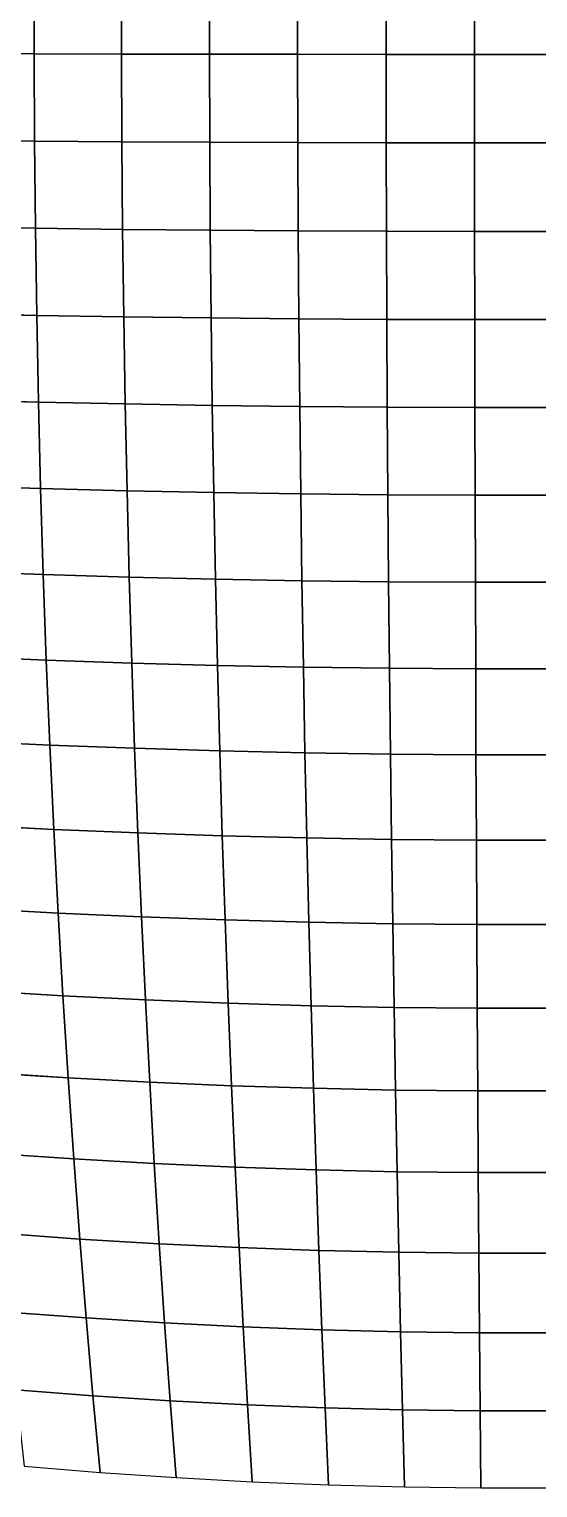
# Model space of a CAD drawing. Header units: millimetres. Extents: x -17.8 to 18.5, y -17.8 to 17.8.
# Drawn here: x -5.92 to 0.23, y -17.84 to -0.23 of the extents above; entities that cross this region are included whole.
import ezdxf

# ---------------------------------------------------------------- set-up
doc = ezdxf.new("R2010")
doc.units = ezdxf.units.MM
doc.layers.add('Test6 LowerTendons', color=90, linetype='Continuous')
doc.layers.add('Test6 TestBases', color=40, linetype='Continuous')
doc.layers.add('Test6 UpperTendons', color=203, linetype='Continuous', true_color=0xaa38c7)

msp = doc.modelspace()

# ---------------------------------------------------------------- linework, layer by layer
at = {"layer": 'Test6 LowerTendons'}
for p, q in [((-4.798963, -0.529892, 34.665353), (-4.798963, 0.529892, 34.665353)), ((-3.737182, 0.531886, 34.795806), (-3.737182, -0.531886, 34.795806)), ((-2.671911, -0.533383, 34.893752), (-2.671911, 0.533383, 34.893752)), ((-1.604145, 0.534382, 34.959101), (-1.604145, -0.534382, 34.959101)), ((-0.534881, 0.534881, 34.99179), (-0.534881, -0.534881, 34.99179)), ((-5.856262, 0.527402, 34.502516), (-5.856262, -0.527402, 34.502516)), ((-5.856262, -0.527402, 34.502516), (-5.850943, -1.581756, 34.471178)), ((-4.794563, -1.589208, 34.63357), (-4.798963, -0.529892, 34.665353)), ((-3.737182, -0.531886, 34.795806), (-3.73373, -1.595177, 34.763663)), ((-2.669428, -1.59966, 34.861337), (-2.671911, -0.533383, 34.893752)), ((-1.604145, -0.534382, 34.959101), (-1.602649, -1.602649, 34.926503)), ((-0.534881, -0.534881, 34.99179), (-0.534382, -1.604145, 34.959101)), ((-5.850943, -1.581756, 34.471178), (-5.840309, -2.634755, 34.408523)), ((-4.785766, -2.647123, 34.570027), (-4.794563, -1.589208, 34.63357)), ((-3.73373, -1.595177, 34.763663), (-3.726828, -2.657029, 34.699403)), ((-2.664466, -2.664466, 34.796535), (-2.669428, -1.59966, 34.861337)), ((-1.602649, -1.602649, 34.926503), (-1.59966, -2.669428, 34.861337)), ((-0.534382, -1.604145, 34.959101), (-0.533383, -2.671911, 34.893752)), ((-5.840309, -2.634755, 34.408523), (-5.824366, -3.685498, 34.314596)), ((-4.77258, -3.702701, 34.474775), (-4.785766, -2.647123, 34.570027)), ((-3.726828, -2.657029, 34.699403), (-3.716482, -3.716482, 34.603079)), ((-2.657029, -3.726828, 34.699403), (-2.664466, -2.664466, 34.796535)), ((-1.59966, -2.669428, 34.861337), (-1.595177, -3.73373, 34.763663)), ((-0.533383, -2.671911, 34.893752), (-0.531886, -3.737182, 34.795806)), ((-5.824366, -3.685498, 34.314596), (-5.803127, -4.733082, 34.189461)), ((-4.755013, -4.755013, 34.347886), (-4.77258, -3.702701, 34.474775)), ((-3.716482, -3.716482, 34.603079), (-3.702701, -4.77258, 34.474775)), ((-2.647123, -4.785766, 34.570027), (-2.657029, -3.726828, 34.699403)), ((-1.595177, -3.73373, 34.763663), (-1.589208, -4.794563, 34.63357)), ((-0.531886, -3.737182, 34.795806), (-0.529892, -4.798963, 34.665353)), ((-5.803127, -4.733082, 34.189461), (-5.776605, -5.776605, 34.033209)), ((-4.733082, -5.803127, 34.189461), (-4.755013, -4.755013, 34.347886)), ((-3.702701, -4.77258, 34.474775), (-3.685498, -5.824366, 34.314596)), ((-2.634755, -5.840309, 34.408523), (-2.647123, -4.785766, 34.570027)), ((-1.589208, -4.794563, 34.63357), (-1.581756, -5.850943, 34.471178)), ((-0.529892, -4.798963, 34.665353), (-0.527402, -5.856262, 34.502516)), ((-5.776605, -5.776605, 34.033209), (-5.744821, -6.815168, 33.845948)), ((-4.706802, -6.846111, 33.999623), (-4.733082, -5.803127, 34.189461)), ((-3.685498, -5.824366, 34.314596), (-3.664885, -6.870889, 34.122677)), ((-2.619939, -6.889486, 34.215033), (-2.634755, -5.840309, 34.408523)), ((-1.581756, -5.850943, 34.471178), (-1.57283, -6.90189, 34.276635)), ((-0.527402, -5.856262, 34.502516), (-0.524421, -6.908094, 34.307446)), ((-5.744821, -6.815168, 33.845948), (-5.707795, -7.84787, 33.627811)), ((-4.676193, -7.883041, 33.778521), (-4.706802, -6.846111, 33.999623)), ((-3.664885, -6.870889, 34.122677), (-3.640881, -7.911201, 33.899181)), ((-2.602687, -7.932333, 33.98973), (-2.619939, -6.889486, 34.215033)), ((-1.57283, -6.90189, 34.276635), (-1.562435, -7.946426, 34.050121)), ((-0.524421, -6.908094, 34.307446), (-0.520949, -7.953474, 34.080323)), ((-5.707795, -7.84787, 33.627811), (-5.665556, -8.873814, 33.378954)), ((-4.64128, -8.912993, 33.526329), (-4.676193, -7.883041, 33.778521)), ((-3.640881, -7.911201, 33.899181), (-3.613506, -8.944355, 33.644297)), ((-2.583015, -8.967888, 33.732813), (-2.602687, -7.932333, 33.98973)), ((-1.562435, -7.946426, 34.050121), (-1.550584, -8.983581, 33.791842)), ((-0.520949, -7.953474, 34.080323), (-0.51699, -8.991429, 33.821362)), ((-5.665556, -8.873814, 33.378954), (-5.618132, -9.892103, 33.099555)), ((-4.602091, -9.935046, 33.243245), (-4.64128, -8.912993, 33.526329)), ((-3.613506, -8.944355, 33.644297), (-3.582782, -9.969414, 33.35824)), ((-2.560939, -9.995196, 33.44451), (-2.583015, -8.967888, 33.732813)), ((-1.550584, -8.983581, 33.791842), (-1.537286, -10.012388, 33.502037)), ((-0.51699, -8.991429, 33.821362), (-0.512549, -10.020986, 33.530803)), ((-5.618132, -9.892103, 33.099555), (-5.565559, -10.901844, 32.789816)), ((-4.558656, -10.948282, 32.929493), (-4.602091, -9.935046, 33.243245)), ((-3.582782, -9.969414, 33.35824), (-3.548736, -10.98544, 33.041251)), ((-2.536478, -11.013311, 33.12508), (-2.560939, -9.995196, 33.44451)), ((-1.537286, -10.012388, 33.502037), (-1.522554, -11.031893, 33.180971)), ((-0.512549, -10.020986, 33.530803), (-0.507629, -11.041185, 33.208918)), ((-5.565559, -10.901844, 32.789816), (-5.507874, -11.902143, 32.449962)), ((-4.51101, -11.951791, 32.585322), (-4.558656, -10.948282, 32.929493)), ((-3.548736, -10.98544, 33.041251), (-3.511398, -11.991507, 32.693601)), ((-2.509658, -12.02129, 32.774806), (-2.536478, -11.013311, 33.12508)), ((-1.522554, -11.031893, 33.180971), (-1.5064, -12.041147, 32.82894)), ((-0.507629, -11.041185, 33.208918), (-0.502234, -12.051073, 32.856005)), ((-5.507874, -11.902143, 32.449962), (-5.44512, -12.892112, 32.08024)), ((-4.459191, -12.944665, 32.211008), (-4.51101, -11.951791, 32.585322)), ((-3.511398, -11.991507, 32.693601), (-3.470798, -12.986691, 32.315587)), ((-2.480498, -13.018203, 32.394001), (-2.509658, -12.02129, 32.774806)), ((-1.5064, -12.041147, 32.82894), (-1.488841, -13.039207, 32.446265)), ((-0.502234, -12.051073, 32.856005), (-0.49637, -13.049708, 32.472396)), ((-5.44512, -12.892112, 32.08024), (-5.377342, -13.870866, 31.680926)), ((-4.403241, -13.925999, 31.806851), (-4.459191, -12.944665, 32.211008)), ((-3.470798, -12.986691, 32.315587), (-3.426972, -13.970081, 31.90753)), ((-2.449027, -14.003125, 31.983004), (-2.480498, -13.018203, 32.394001)), ((-1.488841, -13.039207, 32.446265), (-1.469891, -14.025147, 32.033302)), ((-0.49637, -13.049708, 32.472396), (-0.490043, -14.036156, 32.058446)), ((-5.377342, -13.870866, 31.680926), (-5.304592, -14.837521, 31.252314)), ((-4.343204, -14.894903, 31.373177), (-4.403241, -13.925999, 31.806851)), ((-3.426972, -13.970081, 31.90753), (-3.379956, -14.940767, 31.469782)), ((-2.415272, -14.975141, 31.542184), (-2.449027, -14.003125, 31.983004)), ((-1.469891, -14.025147, 32.033302), (-1.449569, -14.998046, 31.590428)), ((-0.490043, -14.036156, 32.058446), (-0.483257, -15.009495, 31.614543)), ((-5.304592, -14.837521, 31.252314), (-5.226924, -15.791199, 30.794726)), ((-4.279131, -15.850484, 30.910339), (-4.343204, -14.894903, 31.373177)), ((-3.379956, -14.940767, 31.469782), (-3.329792, -15.897856, 31.002718)), ((-2.379264, -15.93335, 31.071937), (-2.415272, -14.975141, 31.542184)), ((-1.449569, -14.998046, 31.590428), (-1.427893, -15.956997, 31.118052)), ((-0.483257, -15.009495, 31.614543), (-0.47602, -15.968816, 31.1411)), ((-5.226924, -15.791199, 30.794726), (-5.144397, -16.731028, 30.30851)), ((-4.211071, -16.791863, 30.418713), (-4.279131, -15.850484, 30.910339)), ((-3.329792, -15.897856, 31.002718), (-3.276522, -16.840457, 30.506741)), ((-2.341035, -16.876859, 30.572685), (-2.379264, -15.93335, 31.071937)), ((-1.427893, -15.956997, 31.118052), (-1.404885, -16.901106, 30.61661)), ((-0.47602, -15.968816, 31.1411), (-0.468338, -16.913224, 30.638561)), ((-5.144397, -16.731028, 30.30851), (-5.057073, -17.656139, 29.794038)), ((-4.139084, -17.718166, 29.898704), (-4.211071, -16.791863, 30.418713)), ((-3.276522, -16.840457, 30.506741), (-3.220194, -17.767695, 29.982283)), ((-2.300619, -17.804788, 30.044876), (-2.341035, -16.876859, 30.572685)), ((-1.404885, -16.901106, 30.61661), (-1.380563, -17.829491, 30.086562)), ((-0.468338, -16.913224, 30.638561), (-0.460219, -17.841834, 30.107392))]:
    msp.add_line(p, q, dxfattribs=at)
at = {"layer": 'Test6 TestBases'}
for points in [[(-4.798963, 0.529892, 34.665353), (-5.856262, 0.527402, 34.502516), (-5.856262, -0.527402, 34.502516), (-4.798963, -0.529892, 34.665353)], [(-3.737182, 0.531886, 34.795806), (-4.798963, 0.529892, 34.665353), (-4.798963, -0.529892, 34.665353), (-3.737182, -0.531886, 34.795806)], [(-2.671911, 0.533383, 34.893752), (-3.737182, 0.531886, 34.795806), (-3.737182, -0.531886, 34.795806), (-2.671911, -0.533383, 34.893752)], [(-1.604145, 0.534382, 34.959101), (-2.671911, 0.533383, 34.893752), (-2.671911, -0.533383, 34.893752), (-1.604145, -0.534382, 34.959101)], [(-0.534881, 0.534881, 34.99179), (-1.604145, 0.534382, 34.959101), (-1.604145, -0.534382, 34.959101), (-0.534881, -0.534881, 34.99179)], [(0.534881, 0.534881, 34.99179), (-0.534881, 0.534881, 34.99179), (-0.534881, -0.534881, 34.99179), (0.534881, -0.534881, 34.99179)], [(-5.856262, 0.527402, 34.502516), (-6.908094, 0.524421, 34.307446), (-6.908094, -0.524421, 34.307446), (-5.856262, -0.527402, 34.502516)], [(-6.908094, -0.524421, 34.307446), (-6.90189, -1.57283, 34.276635), (-5.850943, -1.581756, 34.471178), (-5.856262, -0.527402, 34.502516)], [(-5.856262, -0.527402, 34.502516), (-5.850943, -1.581756, 34.471178), (-4.794563, -1.589208, 34.63357), (-4.798963, -0.529892, 34.665353)], [(-4.798963, -0.529892, 34.665353), (-4.794563, -1.589208, 34.63357), (-3.73373, -1.595177, 34.763663), (-3.737182, -0.531886, 34.795806)], [(-3.737182, -0.531886, 34.795806), (-3.73373, -1.595177, 34.763663), (-2.669428, -1.59966, 34.861337), (-2.671911, -0.533383, 34.893752)], [(-2.671911, -0.533383, 34.893752), (-2.669428, -1.59966, 34.861337), (-1.602649, -1.602649, 34.926503), (-1.604145, -0.534382, 34.959101)], [(-1.604145, -0.534382, 34.959101), (-1.602649, -1.602649, 34.926503), (-0.534382, -1.604145, 34.959101), (-0.534881, -0.534881, 34.99179)], [(-0.534881, -0.534881, 34.99179), (-0.534382, -1.604145, 34.959101), (0.534382, -1.604145, 34.959101), (0.534881, -0.534881, 34.99179)], [(-5.850943, -1.581756, 34.471178), (-6.90189, -1.57283, 34.276635), (-6.889486, -2.619939, 34.215033), (-5.840309, -2.634755, 34.408523)], [(-4.794563, -1.589208, 34.63357), (-5.850943, -1.581756, 34.471178), (-5.840309, -2.634755, 34.408523), (-4.785766, -2.647123, 34.570027)], [(-3.73373, -1.595177, 34.763663), (-4.794563, -1.589208, 34.63357), (-4.785766, -2.647123, 34.570027), (-3.726828, -2.657029, 34.699403)], [(-2.669428, -1.59966, 34.861337), (-3.73373, -1.595177, 34.763663), (-3.726828, -2.657029, 34.699403), (-2.664466, -2.664466, 34.796535)], [(-1.602649, -1.602649, 34.926503), (-2.669428, -1.59966, 34.861337), (-2.664466, -2.664466, 34.796535), (-1.59966, -2.669428, 34.861337)], [(-0.534382, -1.604145, 34.959101), (-1.602649, -1.602649, 34.926503), (-1.59966, -2.669428, 34.861337), (-0.533383, -2.671911, 34.893752)], [(0.534382, -1.604145, 34.959101), (-0.534382, -1.604145, 34.959101), (-0.533383, -2.671911, 34.893752), (0.533383, -2.671911, 34.893752)], [(-6.889486, -2.619939, 34.215033), (-6.870889, -3.664885, 34.122677), (-5.824366, -3.685498, 34.314596), (-5.840309, -2.634755, 34.408523)], [(-5.840309, -2.634755, 34.408523), (-5.824366, -3.685498, 34.314596), (-4.77258, -3.702701, 34.474775), (-4.785766, -2.647123, 34.570027)], [(-4.785766, -2.647123, 34.570027), (-4.77258, -3.702701, 34.474775), (-3.716482, -3.716482, 34.603079), (-3.726828, -2.657029, 34.699403)], [(-3.726828, -2.657029, 34.699403), (-3.716482, -3.716482, 34.603079), (-2.657029, -3.726828, 34.699403), (-2.664466, -2.664466, 34.796535)], [(-2.664466, -2.664466, 34.796535), (-2.657029, -3.726828, 34.699403), (-1.595177, -3.73373, 34.763663), (-1.59966, -2.669428, 34.861337)], [(-1.59966, -2.669428, 34.861337), (-1.595177, -3.73373, 34.763663), (-0.531886, -3.737182, 34.795806), (-0.533383, -2.671911, 34.893752)], [(-0.533383, -2.671911, 34.893752), (-0.531886, -3.737182, 34.795806), (0.531886, -3.737182, 34.795806), (0.533383, -2.671911, 34.893752)], [(-5.824366, -3.685498, 34.314596), (-6.870889, -3.664885, 34.122677), (-6.846111, -4.706802, 33.999623), (-5.803127, -4.733082, 34.189461)], [(-4.77258, -3.702701, 34.474775), (-5.824366, -3.685498, 34.314596), (-5.803127, -4.733082, 34.189461), (-4.755013, -4.755013, 34.347886)], [(-3.716482, -3.716482, 34.603079), (-4.77258, -3.702701, 34.474775), (-4.755013, -4.755013, 34.347886), (-3.702701, -4.77258, 34.474775)], [(-2.657029, -3.726828, 34.699403), (-3.716482, -3.716482, 34.603079), (-3.702701, -4.77258, 34.474775), (-2.647123, -4.785766, 34.570027)], [(-1.595177, -3.73373, 34.763663), (-2.657029, -3.726828, 34.699403), (-2.647123, -4.785766, 34.570027), (-1.589208, -4.794563, 34.63357)], [(-0.531886, -3.737182, 34.795806), (-1.595177, -3.73373, 34.763663), (-1.589208, -4.794563, 34.63357), (-0.529892, -4.798963, 34.665353)], [(0.531886, -3.737182, 34.795806), (-0.531886, -3.737182, 34.795806), (-0.529892, -4.798963, 34.665353), (0.529892, -4.798963, 34.665353)], [(-6.846111, -4.706802, 33.999623), (-6.815168, -5.744821, 33.845948), (-5.776605, -5.776605, 34.033209), (-5.803127, -4.733082, 34.189461)], [(-5.803127, -4.733082, 34.189461), (-5.776605, -5.776605, 34.033209), (-4.733082, -5.803127, 34.189461), (-4.755013, -4.755013, 34.347886)], [(-4.755013, -4.755013, 34.347886), (-4.733082, -5.803127, 34.189461), (-3.685498, -5.824366, 34.314596), (-3.702701, -4.77258, 34.474775)], [(-3.702701, -4.77258, 34.474775), (-3.685498, -5.824366, 34.314596), (-2.634755, -5.840309, 34.408523), (-2.647123, -4.785766, 34.570027)], [(-2.647123, -4.785766, 34.570027), (-2.634755, -5.840309, 34.408523), (-1.581756, -5.850943, 34.471178), (-1.589208, -4.794563, 34.63357)], [(-1.589208, -4.794563, 34.63357), (-1.581756, -5.850943, 34.471178), (-0.527402, -5.856262, 34.502516), (-0.529892, -4.798963, 34.665353)], [(0.529892, -4.798963, 34.665353), (-0.529892, -4.798963, 34.665353), (-0.527402, -5.856262, 34.502516), (0.527402, -5.856262, 34.502516)], [(-5.776605, -5.776605, 34.033209), (-6.815168, -5.744821, 33.845948), (-6.778076, -6.778076, 33.661744), (-5.744821, -6.815168, 33.845948)], [(-4.733082, -5.803127, 34.189461), (-5.776605, -5.776605, 34.033209), (-5.744821, -6.815168, 33.845948), (-4.706802, -6.846111, 33.999623)], [(-3.685498, -5.824366, 34.314596), (-4.733082, -5.803127, 34.189461), (-4.706802, -6.846111, 33.999623), (-3.664885, -6.870889, 34.122677)], [(-2.634755, -5.840309, 34.408523), (-3.685498, -5.824366, 34.314596), (-3.664885, -6.870889, 34.122677), (-2.619939, -6.889486, 34.215033)], [(-1.581756, -5.850943, 34.471178), (-2.634755, -5.840309, 34.408523), (-2.619939, -6.889486, 34.215033), (-1.57283, -6.90189, 34.276635)], [(-0.527402, -5.856262, 34.502516), (-1.581756, -5.850943, 34.471178), (-1.57283, -6.90189, 34.276635), (-0.524421, -6.908094, 34.307446)], [(0.527402, -5.856262, 34.502516), (-0.527402, -5.856262, 34.502516), (-0.524421, -6.908094, 34.307446), (0.524421, -6.908094, 34.307446)], [(-6.778076, -6.778076, 33.661744), (-6.734861, -7.805703, 33.447127), (-5.707795, -7.84787, 33.627811), (-5.744821, -6.815168, 33.845948)], [(-5.744821, -6.815168, 33.845948), (-5.707795, -7.84787, 33.627811), (-4.676193, -7.883041, 33.778521), (-4.706802, -6.846111, 33.999623)], [(-4.706802, -6.846111, 33.999623), (-4.676193, -7.883041, 33.778521), (-3.640881, -7.911201, 33.899181), (-3.664885, -6.870889, 34.122677)], [(-3.664885, -6.870889, 34.122677), (-3.640881, -7.911201, 33.899181), (-2.602687, -7.932333, 33.98973), (-2.619939, -6.889486, 34.215033)], [(-2.619939, -6.889486, 34.215033), (-2.602687, -7.932333, 33.98973), (-1.562435, -7.946426, 34.050121), (-1.57283, -6.90189, 34.276635)], [(-1.57283, -6.90189, 34.276635), (-1.562435, -7.946426, 34.050121), (-0.520949, -7.953474, 34.080323), (-0.524421, -6.908094, 34.307446)], [(0.524421, -6.908094, 34.307446), (-0.524421, -6.908094, 34.307446), (-0.520949, -7.953474, 34.080323), (0.520949, -7.953474, 34.080323)], [(-5.707795, -7.84787, 33.627811), (-6.734861, -7.805703, 33.447127), (-6.68555, -8.826832, 33.202231), (-5.665556, -8.873814, 33.378954)], [(-4.676193, -7.883041, 33.778521), (-5.707795, -7.84787, 33.627811), (-5.665556, -8.873814, 33.378954), (-4.64128, -8.912993, 33.526329)], [(-3.640881, -7.911201, 33.899181), (-4.676193, -7.883041, 33.778521), (-4.64128, -8.912993, 33.526329), (-3.613506, -8.944355, 33.644297)], [(-2.602687, -7.932333, 33.98973), (-3.640881, -7.911201, 33.899181), (-3.613506, -8.944355, 33.644297), (-2.583015, -8.967888, 33.732813)], [(-1.562435, -7.946426, 34.050121), (-2.602687, -7.932333, 33.98973), (-2.583015, -8.967888, 33.732813), (-1.550584, -8.983581, 33.791842)], [(-0.520949, -7.953474, 34.080323), (-1.562435, -7.946426, 34.050121), (-1.550584, -8.983581, 33.791842), (-0.51699, -8.991429, 33.821362)], [(0.520949, -7.953474, 34.080323), (-0.520949, -7.953474, 34.080323), (-0.51699, -8.991429, 33.821362), (0.51699, -8.991429, 33.821362)], [(-6.68555, -8.826832, 33.202231), (-6.630173, -9.840596, 32.927211), (-5.618132, -9.892103, 33.099555), (-5.665556, -8.873814, 33.378954)], [(-5.665556, -8.873814, 33.378954), (-5.618132, -9.892103, 33.099555), (-4.602091, -9.935046, 33.243245), (-4.64128, -8.912993, 33.526329)], [(-4.64128, -8.912993, 33.526329), (-4.602091, -9.935046, 33.243245), (-3.582782, -9.969414, 33.35824), (-3.613506, -8.944355, 33.644297)], [(-3.613506, -8.944355, 33.644297), (-3.582782, -9.969414, 33.35824), (-2.560939, -9.995196, 33.44451), (-2.583015, -8.967888, 33.732813)], [(-2.583015, -8.967888, 33.732813), (-2.560939, -9.995196, 33.44451), (-1.537286, -10.012388, 33.502037), (-1.550584, -8.983581, 33.791842)], [(-1.550584, -8.983581, 33.791842), (-1.537286, -10.012388, 33.502037), (-0.512549, -10.020986, 33.530803), (-0.51699, -8.991429, 33.821362)], [(0.51699, -8.991429, 33.821362), (-0.51699, -8.991429, 33.821362), (-0.512549, -10.020986, 33.530803), (0.512549, -10.020986, 33.530803)], [(-5.618132, -9.892103, 33.099555), (-6.630173, -9.840596, 32.927211), (-6.568764, -10.846128, 32.62224), (-5.565559, -10.901844, 32.789816)], [(-4.602091, -9.935046, 33.243245), (-5.618132, -9.892103, 33.099555), (-5.565559, -10.901844, 32.789816), (-4.558656, -10.948282, 32.929493)], [(-3.582782, -9.969414, 33.35824), (-4.602091, -9.935046, 33.243245), (-4.558656, -10.948282, 32.929493), (-3.548736, -10.98544, 33.041251)], [(-3.582782, -9.969414, 33.35824), (-3.548736, -10.98544, 33.041251), (-2.536478, -11.013311, 33.12508), (-2.560939, -9.995196, 33.44451)], [(-2.560939, -9.995196, 33.44451), (-2.536478, -11.013311, 33.12508), (-1.522554, -11.031893, 33.180971), (-1.537286, -10.012388, 33.502037)], [(-1.537286, -10.012388, 33.502037), (-1.522554, -11.031893, 33.180971), (-0.507629, -11.041185, 33.208918), (-0.512549, -10.020986, 33.530803)], [(0.512549, -10.020986, 33.530803), (-0.512549, -10.020986, 33.530803), (-0.507629, -11.041185, 33.208918), (0.507629, -11.041185, 33.208918)], [(-6.568764, -10.846128, 32.62224), (-6.501365, -11.84256, 32.287517), (-5.507874, -11.902143, 32.449962), (-5.565559, -10.901844, 32.789816)], [(-5.565559, -10.901844, 32.789816), (-5.507874, -11.902143, 32.449962), (-4.51101, -11.951791, 32.585322), (-4.558656, -10.948282, 32.929493)], [(-4.558656, -10.948282, 32.929493), (-4.51101, -11.951791, 32.585322), (-3.511398, -11.991507, 32.693601), (-3.548736, -10.98544, 33.041251)], [(-3.548736, -10.98544, 33.041251), (-3.511398, -11.991507, 32.693601), (-2.509658, -12.02129, 32.774806), (-2.536478, -11.013311, 33.12508)], [(-2.536478, -11.013311, 33.12508), (-2.509658, -12.02129, 32.774806), (-1.5064, -12.041147, 32.82894), (-1.522554, -11.031893, 33.180971)], [(-1.522554, -11.031893, 33.180971), (-1.5064, -12.041147, 32.82894), (-0.502234, -12.051073, 32.856005), (-0.507629, -11.041185, 33.208918)], [(0.507629, -11.041185, 33.208918), (-0.507629, -11.041185, 33.208918), (-0.502234, -12.051073, 32.856005), (0.502234, -12.051073, 32.856005)], [(-6.501365, -11.84256, 32.287517), (-6.428018, -12.829026, 31.923259), (-5.44512, -12.892112, 32.08024), (-5.507874, -11.902143, 32.449962)], [(-5.507874, -11.902143, 32.449962), (-5.44512, -12.892112, 32.08024), (-4.459191, -12.944665, 32.211008), (-4.51101, -11.951791, 32.585322)], [(-4.51101, -11.951791, 32.585322), (-4.459191, -12.944665, 32.211008), (-3.470798, -12.986691, 32.315587), (-3.511398, -11.991507, 32.693601)], [(-3.511398, -11.991507, 32.693601), (-3.470798, -12.986691, 32.315587), (-2.480498, -13.018203, 32.394001), (-2.509658, -12.02129, 32.774806)], [(-2.509658, -12.02129, 32.774806), (-2.480498, -13.018203, 32.394001), (-1.488841, -13.039207, 32.446265), (-1.5064, -12.041147, 32.82894)], [(-1.5064, -12.041147, 32.82894), (-1.488841, -13.039207, 32.446265), (-0.49637, -13.049708, 32.472396), (-0.502234, -12.051073, 32.856005)], [(-0.502234, -12.051073, 32.856005), (-0.49637, -13.049708, 32.472396), (0.49637, -13.049708, 32.472396), (0.502234, -12.051073, 32.856005)], [(-5.44512, -12.892112, 32.08024), (-6.428018, -12.829026, 31.923259), (-6.348773, -13.804657, 31.529705), (-5.377342, -13.870866, 31.680926)], [(-4.459191, -12.944665, 32.211008), (-5.44512, -12.892112, 32.08024), (-5.377342, -13.870866, 31.680926), (-4.403241, -13.925999, 31.806851)], [(-3.470798, -12.986691, 32.315587), (-4.459191, -12.944665, 32.211008), (-4.403241, -13.925999, 31.806851), (-3.426972, -13.970081, 31.90753)], [(-2.480498, -13.018203, 32.394001), (-3.470798, -12.986691, 32.315587), (-3.426972, -13.970081, 31.90753), (-2.449027, -14.003125, 31.983004)], [(-1.488841, -13.039207, 32.446265), (-2.480498, -13.018203, 32.394001), (-2.449027, -14.003125, 31.983004), (-1.469891, -14.025147, 32.033302)], [(-0.49637, -13.049708, 32.472396), (-1.488841, -13.039207, 32.446265), (-1.469891, -14.025147, 32.033302), (-0.490043, -14.036156, 32.058446)], [(0.49637, -13.049708, 32.472396), (-0.49637, -13.049708, 32.472396), (-0.490043, -14.036156, 32.058446), (0.490043, -14.036156, 32.058446)], [(-6.348773, -13.804657, 31.529705), (-6.263682, -14.768588, 31.10712), (-5.304592, -14.837521, 31.252314), (-5.377342, -13.870866, 31.680926)], [(-5.377342, -13.870866, 31.680926), (-5.304592, -14.837521, 31.252314), (-4.343204, -14.894903, 31.373177), (-4.403241, -13.925999, 31.806851)], [(-4.403241, -13.925999, 31.806851), (-4.343204, -14.894903, 31.373177), (-3.379956, -14.940767, 31.469782), (-3.426972, -13.970081, 31.90753)], [(-3.426972, -13.970081, 31.90753), (-3.379956, -14.940767, 31.469782), (-2.415272, -14.975141, 31.542184), (-2.449027, -14.003125, 31.983004)], [(-2.449027, -14.003125, 31.983004), (-2.415272, -14.975141, 31.542184), (-1.449569, -14.998046, 31.590428), (-1.469891, -14.025147, 32.033302)], [(-1.469891, -14.025147, 32.033302), (-1.449569, -14.998046, 31.590428), (-0.483257, -15.009495, 31.614543), (-0.490043, -14.036156, 32.058446)], [(0.490043, -14.036156, 32.058446), (-0.490043, -14.036156, 32.058446), (-0.483257, -15.009495, 31.614543), (0.483257, -15.009495, 31.614543)], [(-5.304592, -14.837521, 31.252314), (-6.263682, -14.768588, 31.10712), (-6.172803, -15.719954, 30.655789), (-5.226924, -15.791199, 30.794726)], [(-4.343204, -14.894903, 31.373177), (-5.304592, -14.837521, 31.252314), (-5.226924, -15.791199, 30.794726), (-4.279131, -15.850484, 30.910339)], [(-3.379956, -14.940767, 31.469782), (-4.343204, -14.894903, 31.373177), (-4.279131, -15.850484, 30.910339), (-3.329792, -15.897856, 31.002718)], [(-2.415272, -14.975141, 31.542184), (-3.379956, -14.940767, 31.469782), (-3.329792, -15.897856, 31.002718), (-2.379264, -15.93335, 31.071937)], [(-1.449569, -14.998046, 31.590428), (-2.415272, -14.975141, 31.542184), (-2.379264, -15.93335, 31.071937), (-1.427893, -15.956997, 31.118052)], [(-0.483257, -15.009495, 31.614543), (-1.449569, -14.998046, 31.590428), (-1.427893, -15.956997, 31.118052), (-0.47602, -15.968816, 31.1411)], [(0.483257, -15.009495, 31.614543), (-0.483257, -15.009495, 31.614543), (-0.47602, -15.968816, 31.1411), (0.47602, -15.968816, 31.1411)], [(-6.172803, -15.719954, 30.655789), (-6.076198, -16.657892, 30.176023), (-5.144397, -16.731028, 30.30851), (-5.226924, -15.791199, 30.794726)], [(-5.226924, -15.791199, 30.794726), (-5.144397, -16.731028, 30.30851), (-4.211071, -16.791863, 30.418713), (-4.279131, -15.850484, 30.910339)], [(-4.279131, -15.850484, 30.910339), (-4.211071, -16.791863, 30.418713), (-3.276522, -16.840457, 30.506741), (-3.329792, -15.897856, 31.002718)], [(-3.329792, -15.897856, 31.002718), (-3.276522, -16.840457, 30.506741), (-2.341035, -16.876859, 30.572685), (-2.379264, -15.93335, 31.071937)], [(-2.379264, -15.93335, 31.071937), (-2.341035, -16.876859, 30.572685), (-1.404885, -16.901106, 30.61661), (-1.427893, -15.956997, 31.118052)], [(-1.427893, -15.956997, 31.118052), (-1.404885, -16.901106, 30.61661), (-0.468338, -16.913224, 30.638561), (-0.47602, -15.968816, 31.1411)], [(0.47602, -15.968816, 31.1411), (-0.47602, -15.968816, 31.1411), (-0.468338, -16.913224, 30.638561), (0.468338, -16.913224, 30.638561)], [(-6.076198, -16.657892, 30.176023), (-5.973935, -17.581541, 29.668155), (-5.057073, -17.656139, 29.794038), (-5.144397, -16.731028, 30.30851)], [(-5.144397, -16.731028, 30.30851), (-5.057073, -17.656139, 29.794038), (-4.139084, -17.718166, 29.898704), (-4.211071, -16.791863, 30.418713)], [(-4.211071, -16.791863, 30.418713), (-4.139084, -17.718166, 29.898704), (-3.220194, -17.767695, 29.982283), (-3.276522, -16.840457, 30.506741)], [(-3.276522, -16.840457, 30.506741), (-3.220194, -17.767695, 29.982283), (-2.300619, -17.804788, 30.044876), (-2.341035, -16.876859, 30.572685)], [(-2.341035, -16.876859, 30.572685), (-2.300619, -17.804788, 30.044876), (-1.380563, -17.829491, 30.086562), (-1.404885, -16.901106, 30.61661)], [(-1.404885, -16.901106, 30.61661), (-1.380563, -17.829491, 30.086562), (-0.460219, -17.841834, 30.107392), (-0.468338, -16.913224, 30.638561)], [(-0.468338, -16.913224, 30.638561), (-0.460219, -17.841834, 30.107392), (0.460219, -17.841834, 30.107392), (0.468338, -16.913224, 30.638561)]]:
    msp.add_3dface(points, dxfattribs=at)
at = {"layer": 'Test6 UpperTendons'}
for p, q in [((-5.856262, -0.527402, 34.502516), (-6.908094, -0.524421, 34.307446)), ((-4.798963, -0.529892, 34.665353), (-5.856262, -0.527402, 34.502516)), ((-3.737182, -0.531886, 34.795806), (-4.798963, -0.529892, 34.665353)), ((-2.671911, -0.533383, 34.893752), (-3.737182, -0.531886, 34.795806)), ((-1.604145, -0.534382, 34.959101), (-2.671911, -0.533383, 34.893752)), ((-0.534881, -0.534881, 34.99179), (-1.604145, -0.534382, 34.959101)), ((0.534881, -0.534881, 34.99179), (-0.534881, -0.534881, 34.99179)), ((-5.850943, -1.581756, 34.471178), (-6.90189, -1.57283, 34.276635)), ((-4.794563, -1.589208, 34.63357), (-5.850943, -1.581756, 34.471178)), ((-3.73373, -1.595177, 34.763663), (-4.794563, -1.589208, 34.63357)), ((-2.669428, -1.59966, 34.861337), (-3.73373, -1.595177, 34.763663)), ((-1.602649, -1.602649, 34.926503), (-2.669428, -1.59966, 34.861337)), ((-0.534382, -1.604145, 34.959101), (-1.602649, -1.602649, 34.926503)), ((0.534382, -1.604145, 34.959101), (-0.534382, -1.604145, 34.959101)), ((-6.889486, -2.619939, 34.215033), (-5.840309, -2.634755, 34.408523)), ((-5.840309, -2.634755, 34.408523), (-4.785766, -2.647123, 34.570027)), ((-4.785766, -2.647123, 34.570027), (-3.726828, -2.657029, 34.699403)), ((-3.726828, -2.657029, 34.699403), (-2.664466, -2.664466, 34.796535)), ((-2.664466, -2.664466, 34.796535), (-1.59966, -2.669428, 34.861337)), ((-1.59966, -2.669428, 34.861337), (-0.533383, -2.671911, 34.893752)), ((-0.533383, -2.671911, 34.893752), (0.533383, -2.671911, 34.893752)), ((-5.824366, -3.685498, 34.314596), (-6.870889, -3.664885, 34.122677)), ((-4.77258, -3.702701, 34.474775), (-5.824366, -3.685498, 34.314596)), ((-3.716482, -3.716482, 34.603079), (-4.77258, -3.702701, 34.474775)), ((-2.657029, -3.726828, 34.699403), (-3.716482, -3.716482, 34.603079)), ((-1.595177, -3.73373, 34.763663), (-2.657029, -3.726828, 34.699403)), ((-0.531886, -3.737182, 34.795806), (-1.595177, -3.73373, 34.763663)), ((0.531886, -3.737182, 34.795806), (-0.531886, -3.737182, 34.795806)), ((-6.846111, -4.706802, 33.999623), (-5.803127, -4.733082, 34.189461)), ((-5.803127, -4.733082, 34.189461), (-4.755013, -4.755013, 34.347886)), ((-4.755013, -4.755013, 34.347886), (-3.702701, -4.77258, 34.474775)), ((-3.702701, -4.77258, 34.474775), (-2.647123, -4.785766, 34.570027)), ((-2.647123, -4.785766, 34.570027), (-1.589208, -4.794563, 34.63357)), ((-1.589208, -4.794563, 34.63357), (-0.529892, -4.798963, 34.665353)), ((-0.529892, -4.798963, 34.665353), (0.529892, -4.798963, 34.665353)), ((-5.776605, -5.776605, 34.033209), (-6.815168, -5.744821, 33.845948)), ((-4.733082, -5.803127, 34.189461), (-5.776605, -5.776605, 34.033209)), ((-3.685498, -5.824366, 34.314596), (-4.733082, -5.803127, 34.189461)), ((-2.634755, -5.840309, 34.408523), (-3.685498, -5.824366, 34.314596)), ((-1.581756, -5.850943, 34.471178), (-2.634755, -5.840309, 34.408523)), ((-0.527402, -5.856262, 34.502516), (-1.581756, -5.850943, 34.471178)), ((0.527402, -5.856262, 34.502516), (-0.527402, -5.856262, 34.502516)), ((-6.778076, -6.778076, 33.661744), (-5.744821, -6.815168, 33.845948)), ((-5.744821, -6.815168, 33.845948), (-4.706802, -6.846111, 33.999623)), ((-4.706802, -6.846111, 33.999623), (-3.664885, -6.870889, 34.122677)), ((-3.664885, -6.870889, 34.122677), (-2.619939, -6.889486, 34.215033)), ((-2.619939, -6.889486, 34.215033), (-1.57283, -6.90189, 34.276635)), ((-1.57283, -6.90189, 34.276635), (-0.524421, -6.908094, 34.307446)), ((-0.524421, -6.908094, 34.307446), (0.524421, -6.908094, 34.307446)), ((-5.707795, -7.84787, 33.627811), (-6.734861, -7.805703, 33.447127)), ((-4.676193, -7.883041, 33.778521), (-5.707795, -7.84787, 33.627811)), ((-3.640881, -7.911201, 33.899181), (-4.676193, -7.883041, 33.778521)), ((-2.602687, -7.932333, 33.98973), (-3.640881, -7.911201, 33.899181)), ((-1.562435, -7.946426, 34.050121), (-2.602687, -7.932333, 33.98973)), ((-0.520949, -7.953474, 34.080323), (-1.562435, -7.946426, 34.050121)), ((0.520949, -7.953474, 34.080323), (-0.520949, -7.953474, 34.080323)), ((-6.68555, -8.826832, 33.202231), (-5.665556, -8.873814, 33.378954)), ((-5.665556, -8.873814, 33.378954), (-4.64128, -8.912993, 33.526329)), ((-4.64128, -8.912993, 33.526329), (-3.613506, -8.944355, 33.644297)), ((-3.613506, -8.944355, 33.644297), (-2.583015, -8.967888, 33.732813)), ((-2.583015, -8.967888, 33.732813), (-1.550584, -8.983581, 33.791842)), ((-1.550584, -8.983581, 33.791842), (-0.51699, -8.991429, 33.821362)), ((-0.51699, -8.991429, 33.821362), (0.51699, -8.991429, 33.821362)), ((-5.618132, -9.892103, 33.099555), (-6.630173, -9.840596, 32.927211)), ((-4.602091, -9.935046, 33.243245), (-5.618132, -9.892103, 33.099555)), ((-3.582782, -9.969414, 33.35824), (-4.602091, -9.935046, 33.243245)), ((-2.560939, -9.995196, 33.44451), (-3.582782, -9.969414, 33.35824)), ((-1.537286, -10.012388, 33.502037), (-2.560939, -9.995196, 33.44451)), ((-0.512549, -10.020986, 33.530803), (-1.537286, -10.012388, 33.502037)), ((0.512549, -10.020986, 33.530803), (-0.512549, -10.020986, 33.530803)), ((-6.568764, -10.846128, 32.62224), (-5.565559, -10.901844, 32.789816)), ((-5.565559, -10.901844, 32.789816), (-4.558656, -10.948282, 32.929493)), ((-4.558656, -10.948282, 32.929493), (-3.548736, -10.98544, 33.041251)), ((-3.548736, -10.98544, 33.041251), (-2.536478, -11.013311, 33.12508)), ((-2.536478, -11.013311, 33.12508), (-1.522554, -11.031893, 33.180971)), ((-1.522554, -11.031893, 33.180971), (-0.507629, -11.041185, 33.208918)), ((-0.507629, -11.041185, 33.208918), (0.507629, -11.041185, 33.208918)), ((-5.507874, -11.902143, 32.449962), (-6.501365, -11.84256, 32.287517)), ((-4.51101, -11.951791, 32.585322), (-5.507874, -11.902143, 32.449962)), ((-3.511398, -11.991507, 32.693601), (-4.51101, -11.951791, 32.585322)), ((-2.509658, -12.02129, 32.774806), (-3.511398, -11.991507, 32.693601)), ((-1.5064, -12.041147, 32.82894), (-2.509658, -12.02129, 32.774806)), ((-0.502234, -12.051073, 32.856005), (-1.5064, -12.041147, 32.82894)), ((0.502234, -12.051073, 32.856005), (-0.502234, -12.051073, 32.856005)), ((-6.428018, -12.829026, 31.923259), (-5.44512, -12.892112, 32.08024)), ((-5.44512, -12.892112, 32.08024), (-4.459191, -12.944665, 32.211008)), ((-4.459191, -12.944665, 32.211008), (-3.470798, -12.986691, 32.315587)), ((-3.470798, -12.986691, 32.315587), (-2.480498, -13.018203, 32.394001)), ((-2.480498, -13.018203, 32.394001), (-1.488841, -13.039207, 32.446265)), ((-1.488841, -13.039207, 32.446265), (-0.49637, -13.049708, 32.472396)), ((-0.49637, -13.049708, 32.472396), (0.49637, -13.049708, 32.472396)), ((-5.377342, -13.870866, 31.680926), (-6.348773, -13.804657, 31.529705)), ((-4.403241, -13.925999, 31.806851), (-5.377342, -13.870866, 31.680926)), ((-3.426972, -13.970081, 31.90753), (-4.403241, -13.925999, 31.806851)), ((-2.449027, -14.003125, 31.983004), (-3.426972, -13.970081, 31.90753)), ((-1.469891, -14.025147, 32.033302), (-2.449027, -14.003125, 31.983004)), ((-0.490043, -14.036156, 32.058446), (-1.469891, -14.025147, 32.033302)), ((0.490043, -14.036156, 32.058446), (-0.490043, -14.036156, 32.058446)), ((-6.263682, -14.768588, 31.10712), (-5.304592, -14.837521, 31.252314)), ((-5.304592, -14.837521, 31.252314), (-4.343204, -14.894903, 31.373177)), ((-4.343204, -14.894903, 31.373177), (-3.379956, -14.940767, 31.469782)), ((-3.379956, -14.940767, 31.469782), (-2.415272, -14.975141, 31.542184)), ((-2.415272, -14.975141, 31.542184), (-1.449569, -14.998046, 31.590428)), ((-1.449569, -14.998046, 31.590428), (-0.483257, -15.009495, 31.614543)), ((-0.483257, -15.009495, 31.614543), (0.483257, -15.009495, 31.614543)), ((-5.226924, -15.791199, 30.794726), (-6.172803, -15.719954, 30.655789)), ((-4.279131, -15.850484, 30.910339), (-5.226924, -15.791199, 30.794726)), ((-3.329792, -15.897856, 31.002718), (-4.279131, -15.850484, 30.910339)), ((-2.379264, -15.93335, 31.071937), (-3.329792, -15.897856, 31.002718)), ((-1.427893, -15.956997, 31.118052), (-2.379264, -15.93335, 31.071937)), ((-0.47602, -15.968816, 31.1411), (-1.427893, -15.956997, 31.118052)), ((0.47602, -15.968816, 31.1411), (-0.47602, -15.968816, 31.1411)), ((-5.144397, -16.731028, 30.30851), (-6.076198, -16.657892, 30.176023)), ((-4.211071, -16.791863, 30.418713), (-5.144397, -16.731028, 30.30851)), ((-3.276522, -16.840457, 30.506741), (-4.211071, -16.791863, 30.418713)), ((-2.341035, -16.876859, 30.572685), (-3.276522, -16.840457, 30.506741)), ((-1.404885, -16.901106, 30.61661), (-2.341035, -16.876859, 30.572685)), ((-0.468338, -16.913224, 30.638561), (-1.404885, -16.901106, 30.61661)), ((0.468338, -16.913224, 30.638561), (-0.468338, -16.913224, 30.638561)), ((-5.973935, -17.581541, 29.668155), (-5.057073, -17.656139, 29.794038)), ((-5.057073, -17.656139, 29.794038), (-4.139084, -17.718166, 29.898704)), ((-4.139084, -17.718166, 29.898704), (-3.220194, -17.767695, 29.982283)), ((-3.220194, -17.767695, 29.982283), (-2.300619, -17.804788, 30.044876)), ((-2.300619, -17.804788, 30.044876), (-1.380563, -17.829491, 30.086562)), ((-1.380563, -17.829491, 30.086562), (-0.460219, -17.841834, 30.107392)), ((-0.460219, -17.841834, 30.107392), (0.460219, -17.841834, 30.107392))]:
    msp.add_line(p, q, dxfattribs=at)

doc.saveas('drawing.dxf')
